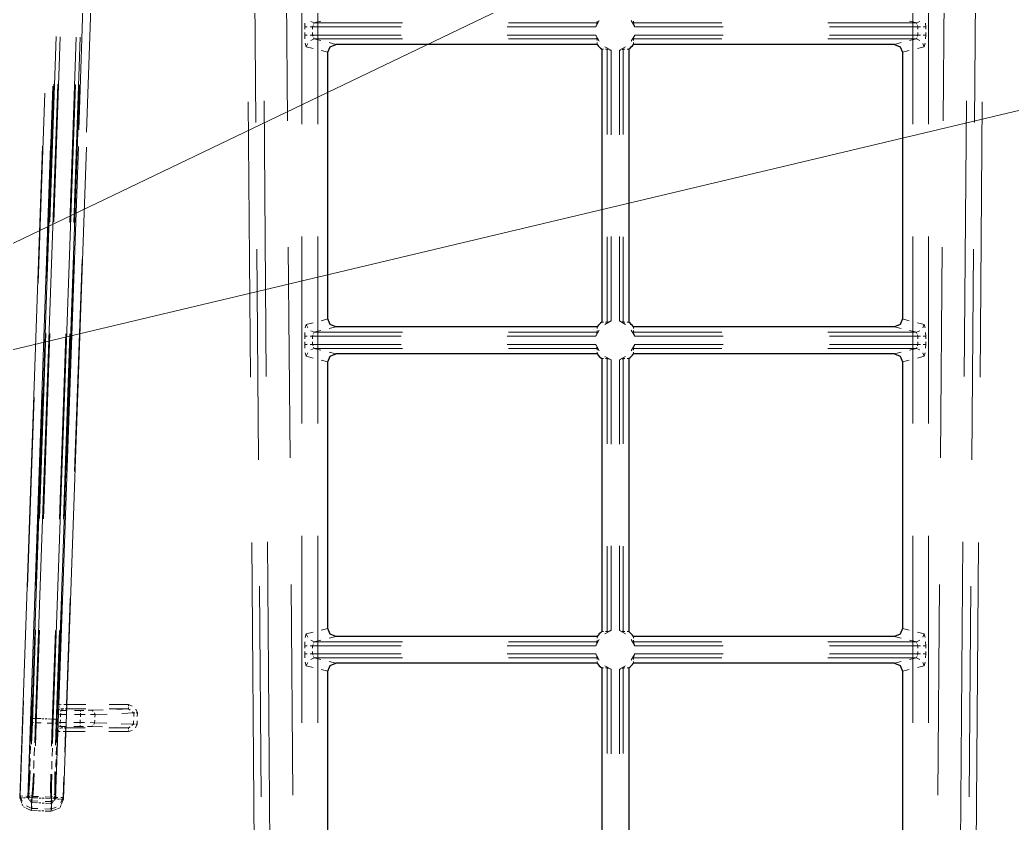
# Model space of a CAD drawing. Header units: millimetres. Extents: x 0 to 1989, y -338 to 950.
# Drawn here: x 988.3 to 1113.3, y 236.7 to 338 of the extents above; entities that cross this region are included whole.
import ezdxf

# ---------------------------------------------------------------- set-up
doc = ezdxf.new("R2010")
doc.units = ezdxf.units.MM
doc.layers.add('DETAIL', color=8, linetype='Continuous')
doc.layers.add('FINE', color=9, linetype='Continuous')

msp = doc.modelspace()

# ---------------------------------------------------------------- linework, layer by layer
at = {"layer": 'DETAIL', "lineweight": 25}
for p, q in [((1027.12, 300.28), (1027.12, 333.89)), ((1061.02, 334.88), (1028.13, 334.88)), ((1065.01, 334.29), (1065.01, 299.87)), ((1098.49, 334.88), (1065.6, 334.88)), ((1099.5, 333.89), (1099.5, 300.28)), ((1061.02, 299.28), (1028.13, 299.28)), ((1061.02, 295.88), (1028.13, 295.88)), ((1061.61, 295.29), (1061.61, 260.87)), ((1065.01, 295.29), (1065.01, 260.87)), ((1098.49, 295.88), (1065.6, 295.88)), ((1027.12, 261.28), (1027.12, 294.89)), ((1099.5, 294.89), (1099.5, 261.28)), ((1061.02, 260.28), (1028.13, 260.28)), ((1098.49, 260.28), (1065.6, 260.28)), ((1061.02, 256.88), (1028.13, 256.88)), ((1061.61, 256.29), (1061.61, 221.87)), ((1065.01, 256.29), (1065.01, 221.87)), ((1098.49, 256.88), (1065.6, 256.88)), ((1027.12, 222.28), (1027.12, 255.89)), ((989.31, 239.95), (989.35, 240.42)), ((992.81, 240.3), (992.81, 239.83))]:
    msp.add_line(p, q, dxfattribs=at)
for points in [[(1027.12, 333.89), (1027.42, 334.59), (1028.13, 334.88)], [(1098.49, 334.88), (1099.21, 334.59), (1099.5, 333.89)], [(1028.13, 299.28), (1027.42, 299.57), (1027.12, 300.28)], [(1099.5, 300.28), (1099.21, 299.57), (1098.49, 299.28), (1065.6, 299.28)], [(1027.12, 294.89), (1027.42, 295.59), (1028.13, 295.88)], [(1098.49, 295.88), (1099.21, 295.59), (1099.5, 294.89)], [(1028.13, 260.28), (1027.42, 260.57), (1027.12, 261.28)], [(1099.5, 261.28), (1099.21, 260.57), (1098.49, 260.28)], [(1027.12, 255.89), (1027.42, 256.59), (1028.13, 256.88)], [(1098.49, 256.88), (1099.21, 256.59), (1099.5, 255.89), (1099.5, 222.28)]]:
    msp.add_lwpolyline(points, dxfattribs=at)
for points in [[(1061.02, 334.88, 0.07357), (1061.61, 334.29)], [(1061.61, 334.29), (1061.61, 299.87, 0.073419), (1061.02, 299.28)], [(1065.01, 334.29, 0.073416), (1065.6, 334.88)], [(1065.6, 299.28, 0.073442), (1065.01, 299.87)], [(1061.02, 295.88, 0.07357), (1061.61, 295.29)], [(1065.01, 295.29, 0.073416), (1065.6, 295.88)], [(1061.61, 260.87, 0.073254), (1061.02, 260.28)], [(1065.6, 260.28, 0.073373), (1065.01, 260.87)], [(1061.02, 256.88, 0.073662), (1061.61, 256.29)], [(1065.01, 256.29, 0.073558), (1065.6, 256.88)]]:
    msp.add_lwpolyline(points, format="xyb", dxfattribs=at)
at = {"layer": 'FINE', "lineweight": 9}
for p, q in [((1023.85, 466.29), (1023.85, 324.83)), ((1025.83, 324.83), (1025.83, 466.29)), ((1100.79, 466.29), (1100.79, 324.83)), ((1102.77, 324.83), (1102.77, 466.29)), ((924, 279.33), (1200.51, 412.13)), ((1017.83, 351.58), (1018.05, 325.02)), ((1022.01, 325.25), (1021.79, 351.8)), ((1104.83, 351.8), (1104.61, 325.25)), ((1108.58, 325.02), (1108.79, 351.58)), ((996.66, 350.94), (995.72, 324.11)), ((996.71, 323.83), (997.64, 350.56)), ((949.35, 287.34), (1200.51, 347.13)), ((1024.22, 337.57), (1024.19, 337.1)), ((1024.95, 337.78), (1025.38, 337.6)), ((1025.32, 337.44), (1025.38, 337.6)), ((1061.02, 337.6), (1049.88, 337.6)), ((1061.29, 337.88), (1060.86, 337.1)), ((1061.02, 337.6), (1061.02, 337.81)), ((1065.76, 337.1), (1065.33, 337.88)), ((1065.6, 337.81), (1065.6, 337.6)), ((1076.74, 337.6), (1065.6, 337.6)), ((1101.24, 337.6), (1090.1, 337.6)), ((1100.38, 337.81), (1101.24, 337.6)), ((1101.24, 337.6), (1101.68, 337.78)), ((1101.24, 337.6), (1101.3, 337.44)), ((1102.43, 337.1), (1102.4, 337.57)), ((1024.19, 337.1), (1024.5, 337.1)), ((1024.19, 337.1), (1024.19, 336.78)), ((1024.19, 336.39), (1024.19, 336.06)), ((1024.87, 337.1), (1025.18, 337.1)), ((1025.18, 337.1), (1025.24, 337.26)), ((1025.18, 336.78), (1025.18, 337.1)), ((1025.18, 337.1), (1036.33, 337.1)), ((1049.71, 337.1), (1060.86, 337.1)), ((1060.86, 337.1), (1060.9, 337.26)), ((1065.76, 337.1), (1076.91, 337.1)), ((1090.29, 337.1), (1101.44, 337.1)), ((1101.38, 337.26), (1101.44, 337.1)), ((1101.44, 337.1), (1101.75, 337.1)), ((1101.44, 337.1), (1101.44, 336.78)), ((1101.44, 336.39), (1101.44, 336.06)), ((1102.12, 337.1), (1102.43, 337.1)), ((1102.43, 336.78), (1102.43, 337.1)), ((1102.43, 336.06), (1102.43, 336.39)), ((992.9, 335.87), (992.09, 312.51)), ((992.59, 312.48), (993.4, 335.84)), ((995.42, 335.79), (994.6, 312.42)), ((995.11, 312.43), (995.92, 335.8)), ((1024.19, 336.06), (1024.5, 336.06)), ((1024.19, 336.06), (1024.22, 335.59)), ((1024.25, 335.02), (1024.39, 334.57)), ((1024.39, 334.57), (1024.57, 335)), ((1024.87, 336.06), (1025.18, 336.06)), ((1024.95, 335.38), (1025.38, 335.56)), ((1025.24, 335.91), (1025.18, 336.06)), ((1025.38, 335.56), (1025.32, 335.72)), ((1025.38, 335.56), (1036.52, 335.56)), ((1026.24, 335.35), (1025.38, 335.56)), ((1028.13, 334.88), (1027.27, 335.1)), ((1060.86, 336.06), (1049.71, 336.06)), ((1049.88, 335.56), (1061.02, 335.56)), ((1060.86, 336.06), (1061.29, 335.28)), ((1061.02, 335.56), (1061.02, 335.35)), ((1061.02, 335.1), (1061.02, 334.88)), ((1065.33, 335.28), (1065.76, 336.06)), ((1065.6, 335.35), (1065.6, 335.56)), ((1065.6, 335.56), (1076.74, 335.56)), ((1065.6, 334.88), (1065.6, 335.1)), ((1065.76, 336.06), (1065.72, 335.91)), ((1076.91, 336.06), (1065.76, 336.06)), ((1090.1, 335.56), (1101.24, 335.56)), ((1101.44, 336.06), (1090.29, 336.06)), ((1099.35, 335.1), (1098.49, 334.88)), ((1101.24, 335.56), (1100.38, 335.35)), ((1101.3, 335.72), (1101.24, 335.56)), ((1101.24, 335.56), (1101.68, 335.38)), ((1101.44, 336.06), (1101.38, 335.91)), ((1101.44, 336.06), (1101.75, 336.06)), ((1102.05, 335), (1102.23, 334.57)), ((1102.12, 336.06), (1102.43, 336.06)), ((1102.23, 334.57), (1102.37, 335.02)), ((1102.4, 335.59), (1102.43, 336.06)), ((1024.39, 334.57), (1025.25, 334.35)), ((1026.27, 334.1), (1027.12, 333.89)), ((1061.82, 334.29), (1061.61, 334.29)), ((1062.01, 334.56), (1062.79, 334.14)), ((1062.29, 334.29), (1062.08, 334.29)), ((1062.29, 334.29), (1062.29, 323.53)), ((1062.79, 334.14), (1062.63, 334.17)), ((1062.79, 323.48), (1062.79, 334.14)), ((1063.83, 334.14), (1064.61, 334.56)), ((1063.83, 334.14), (1063.83, 323.48)), ((1064.33, 323.53), (1064.33, 334.29)), ((1064.33, 334.29), (1064.54, 334.29)), ((1064.8, 334.29), (1065.01, 334.29)), ((1099.5, 333.89), (1100.35, 334.1)), ((1101.38, 334.35), (1102.23, 334.57)), ((989.8, 249.92), (992.58, 329.87)), ((993.08, 329.88), (990.3, 249.93)), ((991.64, 305.41), (992.48, 329.61)), ((992.52, 249.85), (995.33, 329.82)), ((991.45, 328.73), (990.61, 304.8)), ((1017.36, 292.93), (1017.09, 327.66)), ((1019.07, 327.77), (1019.34, 293.04)), ((1107.28, 293.04), (1107.55, 327.77)), ((1109.53, 327.66), (1109.26, 292.93)), ((988.31, 239.93), (991.17, 322.07)), ((992.17, 322.09), (989.31, 239.95)), ((992.81, 239.83), (995.69, 322.03)), ((996.69, 321.93), (993.81, 239.74)), ((1023.85, 310.68), (1023.85, 287.11)), ((1025.83, 287.11), (1025.83, 310.68)), ((1062.29, 310.63), (1062.29, 299.87)), ((1062.79, 300.03), (1062.79, 310.69)), ((1063.83, 310.69), (1063.83, 300.03)), ((1064.33, 299.87), (1064.33, 310.63)), ((1100.79, 310.68), (1100.79, 287.11)), ((1102.77, 287.11), (1102.77, 310.68)), ((1018.17, 309.09), (1018.38, 282.53)), ((1022.35, 282.76), (1022.13, 309.32)), ((1104.49, 309.32), (1104.28, 282.76)), ((1108.24, 282.53), (1108.45, 309.09)), ((995.16, 308.01), (994.22, 281.17)), ((995.21, 281.07), (996.15, 307.79)), ((1027.12, 300.28), (1026.27, 300.06)), ((1062.79, 300.03), (1062.01, 299.6)), ((1063.83, 300.03), (1063.99, 299.99)), ((1064.61, 299.6), (1063.83, 300.03)), ((1100.35, 300.06), (1099.5, 300.28)), ((1024.39, 299.6), (1024.25, 299.14)), ((1025.25, 299.81), (1024.39, 299.6)), ((1024.39, 299.6), (1024.57, 299.16)), ((1024.95, 298.78), (1025.38, 298.6)), ((1027.27, 299.07), (1028.13, 299.28)), ((1061.29, 298.88), (1060.86, 298.1)), ((1061.02, 299.07), (1061.02, 299.28)), ((1061.02, 298.6), (1061.02, 298.81)), ((1061.61, 299.87), (1061.82, 299.87)), ((1062.08, 299.87), (1062.29, 299.87)), ((1064.54, 299.87), (1064.33, 299.87)), ((1065.01, 299.87), (1064.8, 299.87)), ((1065.76, 298.1), (1065.33, 298.88)), ((1065.6, 299.28), (1065.6, 299.07)), ((1065.6, 298.81), (1065.6, 298.6)), ((1098.49, 299.28), (1099.35, 299.07)), ((1100.38, 298.81), (1101.24, 298.6)), ((1101.24, 298.6), (1101.68, 298.78)), ((1102.23, 299.6), (1101.38, 299.81)), ((1102.05, 299.16), (1102.23, 299.6)), ((1102.37, 299.14), (1102.23, 299.6)), ((991.6, 298.5), (990.78, 275.13)), ((991.28, 275.09), (992.1, 298.46)), ((994.11, 298.4), (993.3, 275.03)), ((993.8, 275.04), (994.62, 298.41)), ((1024.22, 298.57), (1024.19, 298.1)), ((1024.19, 298.1), (1024.5, 298.1)), ((1024.19, 298.1), (1024.19, 297.78)), ((1024.87, 298.1), (1025.18, 298.1)), ((1025.18, 298.1), (1025.24, 298.26)), ((1025.18, 297.78), (1025.18, 298.1)), ((1025.18, 298.1), (1036.33, 298.1)), ((1025.32, 298.44), (1025.38, 298.6)), ((1049.71, 298.1), (1060.86, 298.1)), ((1061.02, 298.6), (1049.88, 298.6)), ((1060.86, 298.1), (1060.9, 298.26)), ((1076.74, 298.6), (1065.6, 298.6)), ((1065.76, 298.1), (1076.91, 298.1)), ((1101.24, 298.6), (1090.1, 298.6)), ((1090.29, 298.1), (1101.44, 298.1)), ((1101.24, 298.6), (1101.3, 298.44)), ((1101.38, 298.26), (1101.44, 298.1)), ((1101.44, 298.1), (1101.75, 298.1)), ((1101.44, 298.1), (1101.44, 297.78)), ((1102.12, 298.1), (1102.43, 298.1)), ((1102.43, 298.1), (1102.4, 298.57)), ((1102.43, 297.78), (1102.43, 298.1)), ((1024.19, 297.39), (1024.19, 297.06)), ((1024.19, 297.06), (1024.5, 297.06)), ((1024.19, 297.06), (1024.22, 296.59)), ((1024.87, 297.06), (1025.18, 297.06)), ((1024.95, 296.38), (1025.38, 296.56)), ((1025.24, 296.91), (1025.18, 297.06)), ((1025.38, 296.56), (1025.32, 296.72)), ((1025.38, 296.56), (1036.52, 296.56)), ((1026.24, 296.35), (1025.38, 296.56)), ((1060.86, 297.06), (1049.71, 297.06)), ((1049.88, 296.56), (1061.02, 296.56)), ((1060.86, 297.06), (1061.29, 296.28)), ((1061.02, 296.56), (1061.02, 296.35)), ((1065.33, 296.28), (1065.76, 297.06)), ((1065.6, 296.35), (1065.6, 296.56)), ((1065.6, 296.56), (1076.74, 296.56)), ((1065.76, 297.06), (1065.72, 296.91)), ((1076.91, 297.06), (1065.76, 297.06)), ((1090.1, 296.56), (1101.24, 296.56)), ((1101.44, 297.06), (1090.29, 297.06)), ((1101.24, 296.56), (1100.38, 296.35)), ((1101.3, 296.72), (1101.24, 296.56)), ((1101.24, 296.56), (1101.68, 296.38)), ((1101.44, 297.06), (1101.38, 296.91)), ((1101.44, 297.39), (1101.44, 297.06)), ((1101.44, 297.06), (1101.75, 297.06)), ((1102.12, 297.06), (1102.43, 297.06)), ((1102.4, 296.59), (1102.43, 297.06)), ((1102.43, 297.06), (1102.43, 297.39)), ((1024.25, 296.02), (1024.39, 295.57)), ((1024.39, 295.57), (1024.57, 296)), ((1024.39, 295.57), (1025.25, 295.35)), ((1026.27, 295.1), (1027.12, 294.89)), ((1028.13, 295.88), (1027.27, 296.1)), ((1061.02, 296.1), (1061.02, 295.88)), ((1061.82, 295.29), (1061.61, 295.29)), ((1062.01, 295.56), (1062.79, 295.14)), ((1062.29, 295.29), (1062.08, 295.29)), ((1062.29, 295.29), (1062.29, 284.53)), ((1062.79, 295.14), (1062.63, 295.17)), ((1062.79, 284.48), (1062.79, 295.14)), ((1063.83, 295.14), (1064.61, 295.56)), ((1063.83, 295.14), (1063.83, 284.48)), ((1064.33, 284.53), (1064.33, 295.29)), ((1064.33, 295.29), (1064.54, 295.29)), ((1064.8, 295.29), (1065.01, 295.29)), ((1065.6, 295.88), (1065.6, 296.1)), ((1099.35, 296.1), (1098.49, 295.88)), ((1099.5, 294.89), (1100.35, 295.1)), ((1101.38, 295.35), (1102.23, 295.57)), ((1102.05, 296), (1102.23, 295.57)), ((1102.23, 295.57), (1102.37, 296.02)), ((990.11, 290.44), (989.28, 266.5)), ((990.29, 266.7), (991.13, 290.89)), ((1023.85, 272.96), (1023.85, 249.38)), ((1025.83, 249.38), (1025.83, 272.96)), ((1100.79, 272.96), (1100.79, 249.38)), ((1102.77, 249.38), (1102.77, 272.96)), ((1018.36, 167.9), (1017.53, 272.09)), ((1019.51, 272.2), (1020.34, 168.02)), ((1062.29, 271.63), (1062.29, 260.87)), ((1062.79, 261.03), (1062.79, 271.69)), ((1063.83, 271.69), (1063.83, 261.03)), ((1064.33, 260.87), (1064.33, 271.63)), ((1106.28, 168.02), (1107.11, 272.2)), ((1018.51, 266.6), (1018.72, 240.05)), ((1022.68, 240.27), (1022.47, 266.83)), ((1104.15, 266.83), (1103.94, 240.27)), ((1107.9, 240.05), (1108.11, 266.6)), ((994.18, 251.67), (994.65, 265.03)), ((1027.12, 261.28), (1026.27, 261.06)), ((1100.35, 261.06), (1099.5, 261.28)), ((990.29, 261.12), (989.89, 249.44)), ((992.81, 261.01), (992.4, 249.32)), ((992.9, 249.33), (993.31, 261.02)), ((1024.39, 260.6), (1024.25, 260.14)), ((1025.25, 260.81), (1024.39, 260.6)), ((1024.39, 260.6), (1024.57, 260.16)), ((1027.27, 260.07), (1028.13, 260.28)), ((1061.02, 260.07), (1061.02, 260.28)), ((1061.61, 260.87), (1061.82, 260.87)), ((1062.79, 261.03), (1062.01, 260.6)), ((1062.08, 260.87), (1062.29, 260.87)), ((1063.83, 261.03), (1063.99, 260.99)), ((1064.61, 260.6), (1063.83, 261.03)), ((1064.54, 260.87), (1064.33, 260.87)), ((1065.01, 260.87), (1064.8, 260.87)), ((1065.6, 260.28), (1065.6, 260.07)), ((1098.49, 260.28), (1099.35, 260.07)), ((1102.23, 260.6), (1101.38, 260.81)), ((1102.05, 260.16), (1102.23, 260.6)), ((1102.37, 260.14), (1102.23, 260.6)), ((1024.22, 259.57), (1024.19, 259.1)), ((1024.19, 259.1), (1024.5, 259.1)), ((1024.19, 259.1), (1024.19, 258.78)), ((1024.87, 259.1), (1025.18, 259.1)), ((1024.95, 259.78), (1025.38, 259.6)), ((1025.18, 259.1), (1025.24, 259.26)), ((1025.18, 259.1), (1036.33, 259.1)), ((1025.18, 258.78), (1025.18, 259.1)), ((1025.32, 259.44), (1025.38, 259.6)), ((1025.38, 259.6), (1026.24, 259.81)), ((1036.52, 259.6), (1025.38, 259.6)), ((1049.71, 259.1), (1060.86, 259.1)), ((1061.02, 259.6), (1049.88, 259.6)), ((1061.29, 259.88), (1060.86, 259.1)), ((1060.86, 259.1), (1060.9, 259.26)), ((1061.02, 259.6), (1061.02, 259.81)), ((1065.76, 259.1), (1065.33, 259.88)), ((1065.6, 259.81), (1065.6, 259.6)), ((1076.74, 259.6), (1065.6, 259.6)), ((1065.76, 259.1), (1076.91, 259.1)), ((1101.24, 259.6), (1090.1, 259.6)), ((1090.29, 259.1), (1101.44, 259.1)), ((1100.38, 259.81), (1101.24, 259.6)), ((1101.24, 259.6), (1101.68, 259.78)), ((1101.24, 259.6), (1101.3, 259.44)), ((1101.38, 259.26), (1101.44, 259.1)), ((1101.44, 259.1), (1101.75, 259.1)), ((1101.44, 259.1), (1101.44, 258.78)), ((1102.12, 259.1), (1102.43, 259.1)), ((1102.43, 259.1), (1102.4, 259.57)), ((1102.43, 258.78), (1102.43, 259.1)), ((1024.19, 258.39), (1024.19, 258.06)), ((1024.19, 258.06), (1024.5, 258.06)), ((1024.19, 258.06), (1024.22, 257.59)), ((1024.87, 258.06), (1025.18, 258.06)), ((1024.95, 257.38), (1025.38, 257.56)), ((1025.18, 258.06), (1025.18, 258.39)), ((1025.24, 257.91), (1025.18, 258.06)), ((1036.33, 258.06), (1025.18, 258.06)), ((1025.38, 257.56), (1025.32, 257.72)), ((1025.38, 257.56), (1036.52, 257.56)), ((1026.24, 257.35), (1025.38, 257.56)), ((1060.86, 258.06), (1049.71, 258.06)), ((1049.88, 257.56), (1061.02, 257.56)), ((1060.86, 258.06), (1061.29, 257.28)), ((1061.02, 257.56), (1061.02, 257.35)), ((1065.33, 257.28), (1065.76, 258.06)), ((1065.6, 257.56), (1076.74, 257.56)), ((1065.6, 257.35), (1065.6, 257.56)), ((1065.76, 258.06), (1065.72, 257.91)), ((1076.91, 258.06), (1065.76, 258.06)), ((1090.1, 257.56), (1101.24, 257.56)), ((1101.44, 258.06), (1090.29, 258.06)), ((1101.24, 257.56), (1100.38, 257.35)), ((1101.3, 257.72), (1101.24, 257.56)), ((1101.24, 257.56), (1101.68, 257.38)), ((1101.44, 258.06), (1101.38, 257.91)), ((1101.44, 258.39), (1101.44, 258.06)), ((1101.44, 258.06), (1101.75, 258.06)), ((1102.12, 258.06), (1102.43, 258.06)), ((1102.4, 257.59), (1102.43, 258.06)), ((1102.43, 258.06), (1102.43, 258.39)), ((1024.25, 257.02), (1024.39, 256.57)), ((1024.39, 256.57), (1024.57, 257)), ((1024.39, 256.57), (1025.25, 256.35)), ((1028.13, 256.88), (1027.27, 257.1)), ((1061.02, 257.1), (1061.02, 256.88)), ((1061.82, 256.29), (1061.61, 256.29)), ((1062.01, 256.56), (1062.79, 256.14)), ((1062.29, 256.29), (1062.08, 256.29)), ((1062.29, 256.29), (1062.29, 245.53)), ((1063.83, 256.14), (1064.61, 256.56)), ((1064.33, 245.53), (1064.33, 256.29)), ((1064.33, 256.29), (1064.54, 256.29)), ((1064.8, 256.29), (1065.01, 256.29)), ((1065.6, 256.88), (1065.6, 257.1)), ((1099.35, 257.1), (1098.49, 256.88)), ((1101.38, 256.35), (1102.23, 256.57)), ((1102.05, 257), (1102.23, 256.57)), ((1102.23, 256.57), (1102.37, 257.02)), ((1026.27, 256.1), (1027.12, 255.89)), ((1062.79, 256.14), (1062.63, 256.17)), ((1062.79, 245.48), (1062.79, 256.14)), ((1063.83, 256.14), (1063.83, 245.48)), ((1099.5, 255.89), (1100.35, 256.1)), ((988.78, 252.14), (988.36, 240.17)), ((993.05, 251.52), (993, 251.47)), ((993, 251.47), (993.08, 251.24)), ((993.18, 251.65), (993.27, 251.42)), ((994.18, 251.67), (993.87, 251.67)), ((994.18, 251.5), (994.18, 251.67)), ((996.62, 251.67), (994.18, 251.67)), ((1002, 251.67), (999.55, 251.67)), ((1002, 251.5), (1002, 251.67)), ((1002.48, 251.48), (1002, 251.67)), ((993.27, 251.04), (993.5, 250.95)), ((993.29, 250.45), (993.44, 250.45)), ((993.43, 250.13), (993.44, 250.45)), ((993.44, 250.45), (993.46, 250.61)), ((994.23, 250.45), (993.44, 250.45)), ((993.46, 251.23), (993.68, 251.13)), ((993.48, 250.79), (993.5, 250.95)), ((993.5, 250.95), (993.55, 251.01)), ((993.5, 250.95), (994.27, 250.95)), ((993.62, 251.07), (993.68, 251.13)), ((993.68, 251.13), (993.84, 251.13)), ((994.03, 251.14), (994.18, 251.14)), ((994.18, 251.14), (996.62, 251.14)), ((995.97, 250.45), (995.18, 250.45)), ((995.19, 250.95), (995.97, 250.95)), ((995.95, 250.13), (995.97, 250.45)), ((995.97, 250.95), (996.39, 250.95)), ((995.97, 250.45), (995.97, 250.61)), ((996.53, 250.44), (995.97, 250.45)), ((996.9, 250.96), (997.33, 250.96)), ((997.78, 250.44), (997.21, 250.44)), ((997.33, 250.96), (998.79, 251.02)), ((997.54, 250.86), (997.33, 250.96)), ((997.78, 250.44), (997.71, 250.66)), ((997.78, 250.44), (997.76, 250.11)), ((999.31, 250.49), (997.78, 250.44)), ((999.55, 251.14), (1002, 251.14)), ((1000.54, 251.08), (1002, 251.14)), ((1002.66, 250.62), (1001.14, 250.56)), ((1002, 251.14), (1002.2, 250.98)), ((1002.46, 250.78), (1002.66, 250.62)), ((1002.66, 250.62), (1002.65, 250.18)), ((1002.66, 250.62), (1002.81, 250.62)), ((1003.12, 250.62), (1002.91, 251.1)), ((1002.98, 250.62), (1003.12, 250.62)), ((1003.1, 250.18), (1003.12, 250.62)), ((989.69, 247.01), (989.8, 249.92)), ((989.89, 249.44), (989.78, 246.68)), ((990.04, 249.94), (989.98, 249.94)), ((990.12, 249.94), (990.07, 249.94)), ((990.3, 249.93), (990.15, 249.94)), ((990.3, 249.93), (990.19, 246.87)), ((990.23, 249.4), (990.38, 249.39)), ((990.27, 246.49), (990.38, 249.39)), ((990.3, 249.93), (990.98, 249.91)), ((991.12, 249.9), (991.34, 249.9)), ((991.48, 249.89), (991.71, 249.88)), ((992.4, 249.32), (991.77, 249.34)), ((991.84, 249.88), (992.52, 249.85)), ((992.4, 249.32), (992.31, 246.42)), ((992.4, 249.32), (992.56, 249.32)), ((992.42, 246.79), (992.52, 249.85)), ((992.68, 249.85), (992.52, 249.85)), ((992.76, 249.84), (992.71, 249.84)), ((992.84, 249.84), (992.79, 249.84)), ((992.81, 246.57), (992.9, 249.33)), ((992.91, 249.45), (992.9, 249.14)), ((992.92, 249.77), (992.91, 249.45)), ((993.17, 248.84), (993.39, 248.93)), ((993.25, 249.44), (993.41, 249.43)), ((993.39, 248.93), (993.39, 249.09)), ((994.17, 248.93), (993.39, 248.93)), ((993.44, 248.87), (993.39, 248.93)), ((993.4, 249.28), (993.41, 249.43)), ((993.41, 249.43), (993.42, 249.75)), ((993.41, 249.43), (994.19, 249.43)), ((993.56, 248.75), (993.51, 248.81)), ((995.12, 249.43), (995.9, 249.43)), ((995.9, 248.93), (995.12, 248.93)), ((995.9, 249.43), (995.92, 249.75)), ((995.9, 249.28), (995.9, 249.43)), ((995.9, 249.43), (996.47, 249.42)), ((996.33, 248.93), (995.9, 248.93)), ((997.26, 248.92), (996.84, 248.92)), ((997.15, 249.41), (997.72, 249.39)), ((997.26, 248.92), (997.46, 249.01)), ((998.74, 248.86), (997.26, 248.92)), ((997.63, 249.19), (997.72, 249.39)), ((997.74, 249.72), (997.72, 249.39)), ((997.72, 249.39), (999.25, 249.33)), ((1002, 248.74), (1000.52, 248.79)), ((1001.08, 249.26), (1002.61, 249.2)), ((1002.19, 248.88), (1002, 248.74)), ((1002.61, 249.2), (1002.42, 249.06)), ((1002.63, 249.65), (1002.61, 249.2)), ((1002.61, 249.2), (1002.76, 249.21)), ((1002.86, 248.77), (1003.07, 249.2)), ((1002.92, 249.21), (1003.07, 249.2)), ((1003.07, 249.2), (1003.08, 249.65)), ((992.89, 248.45), (992.98, 248.66)), ((992.89, 248.45), (992.94, 248.39)), ((993.06, 248.27), (992.97, 245.67)), ((993.01, 248.32), (993.06, 248.27)), ((993.06, 248.27), (993.16, 248.48)), ((993.35, 248.66), (993.56, 248.75)), ((993.72, 248.74), (993.56, 248.75)), ((993.75, 248.27), (994.06, 248.27)), ((994.06, 248.74), (993.91, 248.74)), ((993.97, 245.68), (994.06, 248.27)), ((996.54, 248.74), (994.06, 248.74)), ((994.06, 248.41), (994.06, 248.27)), ((994.06, 248.27), (996.54, 248.27)), ((1002, 248.74), (999.52, 248.74)), ((999.52, 248.27), (1002, 248.27)), ((1002, 248.27), (1002.45, 248.43)), ((1002, 248.41), (1002, 248.27)), ((989.62, 245.46), (989.67, 246.43)), ((990.16, 246.26), (990.12, 245.24)), ((992.91, 246.32), (992.89, 245.35)), ((992.38, 245.16), (992.41, 246.18)), ((992.87, 242.56), (992.77, 239.96)), ((993.77, 239.98), (993.86, 242.57)), ((988.67, 240.15), (988.36, 240.17)), ((988.36, 240.17), (988.61, 239.49)), ((989.44, 240.21), (989.35, 240.42)), ((989.51, 239.91), (989.36, 240.08)), ((989.45, 240.62), (989.42, 240.45)), ((989.45, 240.62), (989.53, 240.4)), ((989.48, 240.1), (989.45, 240.17)), ((989.58, 240.05), (989.52, 240.08)), ((989.83, 239.94), (989.63, 240.03)), ((989.71, 240.21), (989.93, 240.11)), ((991.5, 240.05), (992.21, 240.03)), ((992.21, 240.03), (992.43, 240.11)), ((992.21, 240.03), (992.23, 239.85)), ((992.63, 240.29), (992.73, 240.51)), ((992.69, 240.06), (992.65, 239.99)), ((992.81, 240.3), (992.71, 240.1)), ((992.74, 240.34), (992.73, 240.51)), ((992.77, 239.96), (992.76, 240.13)), ((988.31, 239.93), (988.62, 239.93)), ((988.55, 239.26), (988.31, 239.93)), ((988.68, 238.9), (988.6, 239.12)), ((988.68, 239.92), (988.78, 239.92)), ((988.97, 238.69), (988.76, 238.79)), ((988.84, 239.92), (988.95, 239.92)), ((989.15, 238.9), (989.8, 238.6)), ((989.31, 239.95), (989.46, 239.76)), ((989.48, 239.72), (989.53, 239.65)), ((989.56, 239.61), (989.61, 239.55)), ((989.64, 239.51), (989.78, 239.32)), ((989.84, 239.53), (989.69, 239.7)), ((989.76, 238.69), (989.76, 238.79)), ((989.77, 239.01), (989.78, 239.32)), ((989.81, 239.61), (989.8, 239.55)), ((989.81, 238.89), (989.8, 238.6)), ((989.81, 239.71), (989.81, 239.65)), ((989.83, 239.94), (989.82, 239.75)), ((989.84, 239.53), (989.82, 239.24)), ((990.59, 239.91), (989.83, 239.94)), ((990.71, 239.29), (990.96, 239.28)), ((990.99, 239.9), (990.74, 239.9)), ((991.12, 239.27), (991.37, 239.26)), ((991.39, 239.88), (991.14, 239.89)), ((991.53, 239.26), (992.3, 239.23)), ((992.29, 239.85), (991.54, 239.88)), ((992.24, 238.8), (992.23, 238.51)), ((992.23, 238.51), (992.9, 238.77)), ((992.26, 239.45), (992.25, 239.15)), ((992.42, 239.61), (992.26, 239.45)), ((992.5, 239.92), (992.29, 239.85)), ((992.29, 239.66), (992.29, 239.85)), ((992.29, 239.56), (992.29, 239.62)), ((992.3, 239.46), (992.29, 239.52)), ((992.29, 238.92), (992.3, 239.23)), ((992.3, 239.23), (992.3, 239.42)), ((992.3, 239.23), (992.46, 239.41)), ((992.49, 239.45), (992.54, 239.51)), ((992.62, 239.97), (992.55, 239.94)), ((992.57, 239.55), (992.62, 239.61)), ((992.77, 239.96), (992.61, 239.8)), ((992.66, 239.65), (992.81, 239.83)), ((993.28, 239.77), (993.18, 239.77)), ((993.44, 239.76), (993.34, 239.77)), ((993.47, 238.95), (993.37, 238.73)), ((993.46, 239.98), (993.77, 239.98)), ((993.48, 239.32), (993.77, 239.98)), ((993.81, 239.74), (993.51, 239.76)), ((993.81, 239.74), (993.53, 239.08)), ((989.75, 238.32), (989.1, 238.63)), ((989.75, 238.32), (989.76, 238.63)), ((990.52, 238.3), (989.75, 238.32)), ((989.8, 238.6), (990.56, 238.57)), ((990.93, 238.28), (990.67, 238.29)), ((991.34, 238.27), (991.08, 238.28)), ((991.47, 238.54), (992.23, 238.51)), ((992.27, 238.23), (991.49, 238.26)), ((992.27, 238.23), (992.28, 238.54)), ((992.93, 238.49), (992.27, 238.23)), ((992.28, 238.6), (992.28, 238.7)), ((993.29, 238.63), (993.06, 238.55))]:
    msp.add_line(p, q, dxfattribs=at)
for points in [[(1036.52, 337.6), (1025.38, 337.6), (1026.24, 337.81)], [(1060.96, 337.44), (1060.99, 337.53), (1061.02, 337.59), (1061.02, 337.6)], [(1065.6, 337.6), (1065.61, 337.57), (1065.64, 337.49), (1065.66, 337.44)], [(1036.33, 336.06), (1025.18, 336.06), (1025.18, 336.39)], [(1065.72, 337.26), (1065.73, 337.22), (1065.76, 337.1)], [(1060.9, 335.91), (1060.89, 335.95), (1060.86, 336.06)], [(1061.02, 335.56), (1061.01, 335.6), (1060.98, 335.67), (1060.96, 335.72)], [(1065.66, 335.72), (1065.63, 335.63), (1065.61, 335.57), (1065.6, 335.56)], [(1062.45, 334.23), (1062.36, 334.26), (1062.3, 334.29), (1062.29, 334.29)], [(1063.99, 334.18), (1063.95, 334.16), (1063.83, 334.14)], [(1064.33, 334.29), (1064.3, 334.28), (1064.22, 334.25), (1064.17, 334.23)], [(995.83, 329.79), (993.02, 249.81), (992.93, 246.9)], [(1062.63, 299.99), (1062.67, 300), (1062.79, 300.03)], [(1036.52, 298.6), (1025.38, 298.6), (1026.24, 298.81)], [(1062.29, 299.87), (1062.32, 299.89), (1062.4, 299.91), (1062.45, 299.93)], [(1064.17, 299.93), (1064.26, 299.9), (1064.32, 299.88), (1064.33, 299.87)], [(1060.96, 298.44), (1060.99, 298.53), (1061.02, 298.59), (1061.02, 298.6)], [(1065.6, 298.6), (1065.61, 298.57), (1065.64, 298.49), (1065.66, 298.44)], [(1065.72, 298.26), (1065.73, 298.22), (1065.76, 298.1)], [(1036.33, 297.06), (1025.18, 297.06), (1025.18, 297.39)], [(1060.9, 296.91), (1060.89, 296.95), (1060.86, 297.06)], [(1061.02, 296.56), (1061.01, 296.6), (1060.98, 296.67), (1060.96, 296.72)], [(1065.66, 296.72), (1065.63, 296.63), (1065.61, 296.57), (1065.6, 296.56)], [(1062.45, 295.23), (1062.36, 295.26), (1062.3, 295.29), (1062.29, 295.29)], [(1063.99, 295.18), (1063.95, 295.16), (1063.83, 295.14)], [(1064.33, 295.29), (1064.3, 295.28), (1064.22, 295.25), (1064.17, 295.23)], [(1109.09, 272.09), (1108.26, 167.9), (1108.43, 167.47)], [(993.65, 265.07), (993.18, 251.65), (993.12, 251.59)], [(991.01, 249.37), (990.38, 249.39), (990.79, 261.07)], [(1062.29, 260.87), (1062.32, 260.89), (1062.4, 260.91), (1062.45, 260.93)], [(1062.63, 260.99), (1062.67, 261), (1062.79, 261.03)], [(1064.17, 260.93), (1064.26, 260.9), (1064.32, 260.88), (1064.33, 260.87)], [(1060.96, 259.44), (1060.99, 259.53), (1061.02, 259.59), (1061.02, 259.6)], [(1065.6, 259.6), (1065.61, 259.57), (1065.64, 259.49), (1065.66, 259.44)], [(1065.72, 259.26), (1065.73, 259.22), (1065.76, 259.1)], [(1060.9, 257.91), (1060.89, 257.95), (1060.86, 258.06)], [(1061.02, 257.56), (1061.01, 257.6), (1060.98, 257.67), (1060.96, 257.72)], [(1065.66, 257.72), (1065.63, 257.63), (1065.61, 257.57), (1065.6, 257.56)], [(1062.45, 256.23), (1062.36, 256.26), (1062.3, 256.29), (1062.29, 256.29)], [(1064.33, 256.29), (1064.3, 256.28), (1064.22, 256.25), (1064.17, 256.23)], [(1063.99, 256.18), (1063.95, 256.16), (1063.83, 256.14)], [(989.39, 240.25), (989.36, 240.08), (989.78, 252.18)], [(993, 251.47), (992.97, 251.17), (992.97, 251.15)], [(993.5, 251.67), (993.48, 251.67), (993.18, 251.65)], [(994.18, 251.14), (994.18, 251.3), (994.18, 251.3)], [(1002, 251.14), (1002, 251.3), (1002, 251.3)], [(992.96, 250.78), (992.94, 250.47), (992.93, 250.15)], [(992.94, 250.47), (993.09, 250.46), (993.1, 250.46)], [(995.97, 250.79), (995.97, 250.8), (995.97, 250.95)], [(989.95, 249.94), (989.95, 249.94), (989.8, 249.92)], [(989.89, 249.44), (990.03, 249.41), (990.04, 249.41)], [(992.75, 249.32), (992.75, 249.32), (992.9, 249.33)], [(993.02, 249.81), (992.87, 249.83), (992.87, 249.83)], [(992.89, 248.76), (992.89, 248.75), (992.89, 248.45)], [(992.91, 249.45), (993.06, 249.44), (993.06, 249.44)], [(995.9, 248.93), (995.9, 249.08), (995.9, 249.09)], [(993.06, 248.27), (993.36, 248.27), (993.38, 248.27)], [(994.06, 248.74), (994.06, 248.6), (994.06, 248.59)], [(1002, 248.74), (1002, 248.6), (1002, 248.59)], [(989.55, 243.91), (989.57, 244.14), (989.6, 244.88)], [(990.09, 244.63), (990.06, 243.85), (990.04, 243.61)], [(992.34, 243.53), (992.34, 243.76), (992.36, 244.55)], [(992.87, 244.76), (992.85, 244.02), (992.85, 243.79)], [(989.35, 240.42), (989.45, 241.9), (989.52, 243.33)], [(989.63, 243.37), (989.53, 241.61), (989.45, 240.62)], [(990.01, 243), (989.94, 241.49), (989.83, 239.94)], [(989.93, 240.11), (990.02, 241.15), (990.12, 243.01)], [(992.22, 242.93), (992.19, 241.07), (992.21, 240.03)], [(992.29, 239.85), (992.3, 241.41), (992.33, 242.91)], [(992.73, 240.51), (992.71, 241.5), (992.73, 243.26)], [(992.84, 243.21), (992.81, 241.78), (992.81, 240.3)], [(989.36, 240.08), (989.06, 240.13), (989.05, 240.13)], [(989.9, 239.93), (989.93, 240.11), (990.64, 240.08)], [(989.01, 239.92), (989.01, 239.92), (989.31, 239.95)], [(989.77, 238.85), (989.77, 238.93), (989.77, 238.95)], [(989.8, 239.51), (989.78, 239.32), (990.55, 239.29)], [(990.59, 239.5), (989.84, 239.53), (989.86, 239.71)], [(992.24, 239.63), (992.26, 239.45), (991.5, 239.47)], [(992.28, 238.76), (992.29, 238.84), (992.29, 238.86)], [(992.77, 239.96), (993.07, 239.99), (993.09, 239.99)], [(993.12, 239.78), (993.11, 239.78), (992.81, 239.83)]]:
    msp.add_lwpolyline(points, dxfattribs=at)

doc.saveas('drawing.dxf')
